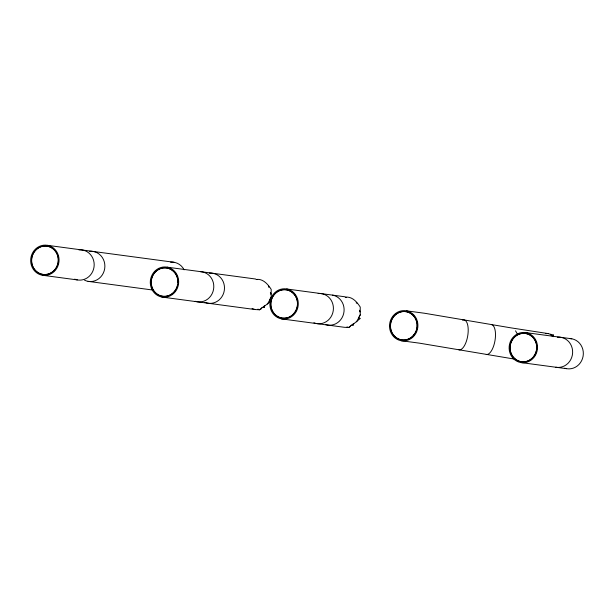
<?xml version="1.0" encoding="UTF-8"?>
<svg xmlns="http://www.w3.org/2000/svg" width="614" height="614" viewBox="0 0 614 614"><rect width="100%" height="100%" fill="white"/><g stroke="black" fill="none" stroke-linecap="round" stroke-linejoin="round"><path stroke-width="0.92" d="M257.166 279.57L256.153 279.439C263.045 278.526 267.834 284.121 271.173 289.34L271.181 297.076L267.512 304.145M346.235 297.306L345.229 297.176C352.121 296.263 356.903 301.858 360.241 307.077L360.249 314.813L356.58 321.874M269.439 300.415L271.181 297.076M358.944 317.315L360.249 314.813M552.47 336.572L553.406 335.029L547.987 333.563L511.009 327.868L424.665 313.27L406.338 310.814A15.173 14.183 -82.4 0 0 390.304 331.023A15.173 14.183 -82.4 0 0 414.473 335.436A15.173 14.183 -82.4 0 0 406.338 310.814M264.688 305.718L259.545 309.794L255.232 309.556L161.843 297.046M353.756 323.455L348.614 327.523L344.3 327.293L281.458 318.873M552.132 336.119L553.406 335.029M270.567 301.244L263.498 307.046L264.573 307.192L261.81 307.622M261.441 308.681L259.545 309.794L257.926 309.141M350.51 326.418L348.614 327.523L346.994 326.871M350.886 325.359L353.641 324.929L352.574 324.783L360.341 318.397L358.507 318.152M545.769 333.64L547.987 333.563M47.493 245.331A15.173 14.183 -82.4 0 1 55.628 269.953A15.173 14.183 -82.4 0 1 31.46 265.54A15.173 14.183 -82.4 0 1 47.493 245.331L174.253 262.316M167.108 267.159A15.173 14.183 -82.4 0 1 175.243 291.78A15.173 14.183 -82.4 0 1 151.075 287.367A15.173 14.183 -82.4 0 1 167.108 267.159L255.693 279.032M286.723 288.987A15.173 14.183 -82.4 0 1 294.858 313.608A15.173 14.183 -82.4 0 1 270.69 309.195A15.173 14.183 -82.4 0 1 286.723 288.987L344.761 296.762M270.421 293.983L271.05 294.068L270.36 292.479M525.952 332.642A15.173 14.183 -82.4 0 1 534.088 357.264A15.173 14.183 -82.4 0 1 509.919 352.85A15.173 14.183 -82.4 0 1 525.952 332.642L571.772 338.782M359.489 311.72L360.119 311.805L359.428 310.208M42.228 275.218L77.356 279.923M88.048 281.358L152.986 290.061M401.072 340.701L419.4 343.157L515.115 359.198M520.687 362.529L566.507 368.669M252.055 308.573L255.232 309.556M356.158 302.856L357.548 303.439M550.282 334.546L553.375 336.656M515.522 330.823L517.126 333.594M268.471 285.702L268.871 287.429M332.542 295.127A15.173 14.183 -82.4 0 1 343.663 313.585A15.173 14.183 -82.4 0 1 325.474 324.553M318.152 293.546A15.173 14.183 -82.4 0 1 333.248 310.699A15.173 14.183 -82.4 0 1 313.907 322.795M288.672 317.354A14.306 13.37 -82.4 0 1 271.342 308.028A14.306 13.37 -82.4 0 1 281.504 290.015A14.306 13.37 -82.4 0 1 297.506 301.697M297.613 304.49A14.306 13.37 -82.4 0 1 292.494 315.051M291.788 315.611A14.306 13.37 -82.4 0 1 289.486 317.001M557.382 337.201A15.173 14.183 -82.4 0 1 572.624 352.866A15.173 14.183 -82.4 0 1 555.816 367.233M569.93 338.583A15.173 14.183 -82.4 0 1 583.093 356.273A15.173 14.183 -82.4 0 1 564.703 368.208M532.399 358.085A14.306 13.37 -82.4 0 1 510.503 351.385A14.306 13.37 -82.4 0 1 526.528 333.64A14.306 13.37 -82.4 0 1 533.627 356.734M491.507 324.576A15.173 6.217 -80.4 0 1 494.961 340.808A15.173 6.217 -80.4 0 1 486.242 354.455M462.549 320.132A15.173 6.217 -80.4 0 1 467.96 334.231A15.173 6.217 -80.4 0 1 458.942 349.842M415.924 331.744A14.306 13.37 -82.4 0 1 392.968 334.292A14.306 13.37 -82.4 0 1 402.277 311.62A14.306 13.37 -82.4 0 1 416.277 330.885M78.922 249.89A15.173 14.183 -82.4 0 1 94.019 267.036A15.173 14.183 -82.4 0 1 74.678 279.14M57.985 263.606A14.306 13.37 -82.4 0 1 37.93 272.555A14.306 13.37 -82.4 0 1 36.31 249.606A14.306 13.37 -82.4 0 1 57.332 254.465M57.655 255.332A14.306 13.37 -82.4 0 1 58.169 262.692M93.313 251.471A15.173 14.183 -82.4 0 1 104.173 270.889A15.173 14.183 -82.4 0 1 84.525 280.184M89.613 251.326A15.173 14.183 -82.4 0 1 92.399 251.341M170.554 262.17A15.173 14.183 -82.4 0 1 184.123 269.838M209.228 273.153A15.173 14.183 -82.4 0 1 224.325 290.299A15.173 14.183 -82.4 0 1 204.984 302.395M200.394 271.664A15.173 14.183 -82.4 0 1 213.557 289.355A15.173 14.183 -82.4 0 1 195.168 301.29M177.784 284.528A14.306 13.37 -82.4 0 1 159.087 295.234A14.306 13.37 -82.4 0 1 154.106 273.483A14.306 13.37 -82.4 0 1 175.174 273.115M175.688 273.859A14.306 13.37 -82.4 0 1 177.999 282.663M294.244 313.056A14.306 13.37 -82.4 0 0 286.577 289.839A14.306 13.37 -82.4 0 0 271.457 308.896A14.306 13.37 -82.4 0 0 294.244 313.056M533.474 356.711A14.306 13.37 -82.4 0 0 525.807 333.502A14.306 13.37 -82.4 0 0 510.687 352.551A14.306 13.37 -82.4 0 0 533.474 356.711M413.859 334.883A14.306 13.37 -82.4 0 0 406.192 311.666A14.306 13.37 -82.4 0 0 391.072 330.723A14.306 13.37 -82.4 0 0 413.859 334.883M55.014 269.4A14.306 13.37 -82.4 0 0 47.347 246.183A14.306 13.37 -82.4 0 0 32.227 265.24A14.306 13.37 -82.4 0 0 55.014 269.4M174.629 291.228A14.306 13.37 -82.4 0 0 166.962 268.011A14.306 13.37 -82.4 0 0 151.842 287.068A14.306 13.37 -82.4 0 0 174.629 291.228"/></g></svg>
